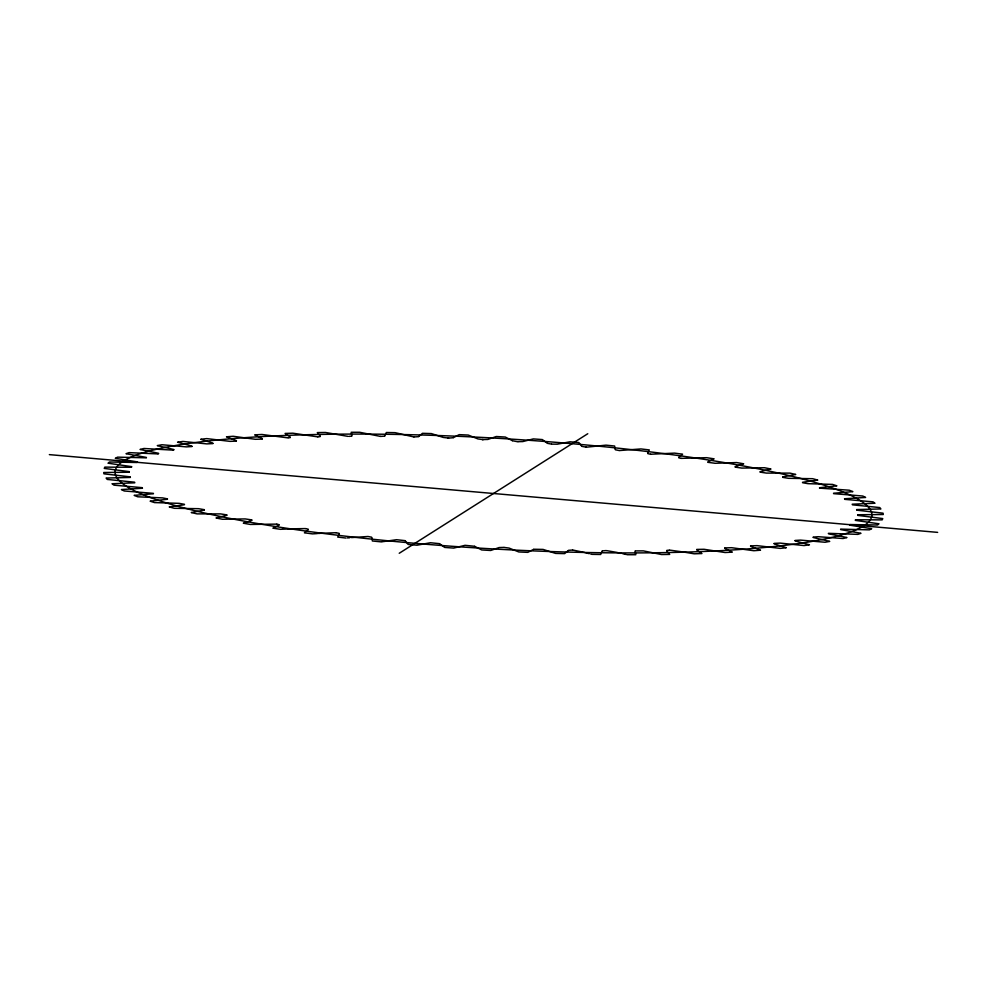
<?xml version="1.0" encoding="UTF-8"?>
<svg xmlns="http://www.w3.org/2000/svg" width="987" height="987" viewBox="0 0 987 987"><rect width="100%" height="100%" fill="white"/><g stroke="black" fill="none" stroke-linecap="round" stroke-linejoin="round"><path stroke-width="1.48" d="M418.858 436.439L422.448 433.318A390.47 57.036 3.3 0 1 431.381 433.589L443.163 437.414L447.901 437.994M568.105 550.635L564.663 553.621A390.47 57.036 3.3 0 1 555.619 553.411L543.06 549.414L533.794 549.253M371.815 537.57L372.37 540.975A390.47 57.036 3.3 0 0 381.019 541.851L381.636 541.789M615.222 449.356L614.63 446.025A390.47 57.036 3.3 0 0 605.981 445.149L586.549 447.173M453.477 437.586L459.202 434.65A390.47 57.036 3.3 0 1 468.245 435.057L477.918 438.919L482.52 439.548M533.523 549.414L527.798 552.35A390.47 57.036 3.3 0 1 518.755 551.943L509.082 548.081L504.16 547.427M339.331 533.819L337.69 537.076A390.47 57.036 3.3 0 0 346.042 538.063M647.669 453.181L649.31 449.924A390.47 57.036 3.3 0 0 640.958 448.937L619.441 450.553M399.229 553.275L587.771 433.725M308.24 529.686L304.428 532.795A390.47 57.036 3.3 0 0 312.41 533.881L314.656 533.745M678.76 457.314L682.572 454.205A390.47 57.036 3.3 0 0 674.59 453.119L650.618 454.242M146.384 457.832L117.613 457.141A390.47 57.036 3.3 0 0 115.319 458.301L137.477 461.904M262.32 439.092L255.411 439.301L233.166 436.279A390.47 57.036 3.3 0 0 226.492 436.809L236.436 440.683M724.655 547.921L731.589 547.699L753.834 550.721A390.47 57.036 3.3 0 0 760.508 550.191L750.564 546.317M840.714 529.118L869.387 529.859A390.47 57.036 3.3 0 0 871.681 528.699L849.597 525.133M418.587 436.661L414.009 436.945M279 525.17L272.881 528.156A390.47 57.036 3.3 0 0 280.407 529.316L287.538 529.007M707.975 461.842L714.119 458.844A390.47 57.036 3.3 0 0 706.593 457.684L681.116 458.363M568.413 550.339L572.522 550.043M153.404 493.747L134.146 495.363A390.47 57.036 3.3 0 0 137.748 496.794L162.633 497.904L167.494 498.879M384.609 436.143L380.6 436.402M602.329 550.894L606.018 550.586M833.571 493.253L852.854 491.637A390.47 57.036 3.3 0 0 849.252 490.206L819.531 488.133M226.837 515.313L216.042 517.978A390.47 57.036 3.3 0 0 222.482 519.273L245.158 518.915L251.895 519.915M760.138 471.7L770.958 469.022A390.47 57.036 3.3 0 0 764.518 467.727L741.842 468.085L735.179 467.122M158.525 453.699L158.105 453.835M131.505 467.258L104.844 467.122A390.47 57.036 3.3 0 0 104.252 468.418L129.371 471.65M236.374 441.127L229.971 441.362L206.764 438.61A390.47 57.036 3.3 0 0 200.706 439.264L212.921 443.188M184.409 504.739L169.233 506.911A390.47 57.036 3.3 0 0 174.354 508.305L198.572 508.687L204.383 509.687M802.517 482.285L817.767 480.089A390.47 57.036 3.3 0 0 812.646 478.695L788.428 478.313L782.666 477.338M750.552 545.897L757.029 545.638L780.236 548.39A390.47 57.036 3.3 0 0 786.294 547.736L774.104 543.825M855.421 519.767L882.156 519.878A390.47 57.036 3.3 0 0 882.748 518.582L857.678 515.374M828.401 533.325L857.851 534.374A390.47 57.036 3.3 0 0 860.972 533.301L840.566 529.563M130.407 477.437L106.127 478.053A390.47 57.036 3.3 0 0 107.25 479.435L134.59 482.187M167.432 499.262L150.135 501.174A390.47 57.036 3.3 0 0 154.515 502.593L179.091 503.345L184.507 504.32M819.543 487.751L836.865 485.826A390.47 57.036 3.3 0 0 832.485 484.407L807.983 483.667L802.567 482.717M856.593 509.563L880.873 508.947A390.47 57.036 3.3 0 0 879.75 507.565L852.435 504.826M173.798 449.924L173.268 450.06M813.189 537.088L818.235 536.706L843.021 538.52A390.47 57.036 3.3 0 0 846.945 537.545L828.475 533.745M137.07 462.508L109.495 461.99A390.47 57.036 3.3 0 0 108.039 463.211L131.777 466.666M212.921 443.595L206.826 443.891L182.965 441.436A390.47 57.036 3.3 0 0 177.561 442.201L191.984 446.136M453.206 437.747L449.011 438.043M774.079 543.405L780.088 543.097L804.035 545.564A390.47 57.036 3.3 0 0 809.439 544.799L795.066 540.888M849.856 524.529L877.505 525.01A390.47 57.036 3.3 0 0 878.961 523.789L855.297 520.371M134.787 482.803L112.037 483.753A390.47 57.036 3.3 0 0 114.011 485.16L142.202 487.664M320.244 436.575L317.913 436.859M251.796 520.359L243.333 523.196A390.47 57.036 3.3 0 0 250.353 524.442L276.693 524.122M735.179 466.654L743.667 463.804A390.47 57.036 3.3 0 0 736.647 462.558L715.143 463.285L707.938 462.323M666.731 550.425L669.235 550.141M852.188 504.209L874.963 503.247A390.47 57.036 3.3 0 0 872.989 501.84L844.835 499.36M351.717 436.118L349.016 436.377M635.209 550.919L643.364 550.882L661.537 554.534A390.47 57.036 3.3 0 0 669.667 554.41L666.706 550.906M290.326 437.586L288.463 437.846M696.649 549.426L703.99 549.278L725.063 552.523A390.47 57.036 3.3 0 0 732.292 552.14L724.705 548.353M142.473 488.257L121.401 489.54A390.47 57.036 3.3 0 0 124.214 490.971L153.466 493.377M844.502 498.756L865.599 497.46A390.47 57.036 3.3 0 0 862.786 496.029L833.559 493.636M204.309 510.094L191.268 512.537A390.47 57.036 3.3 0 0 197.079 513.882L220.632 513.906L226.924 514.906M782.666 476.918L795.732 474.463A390.47 57.036 3.3 0 0 789.921 473.118L766.368 473.094L760.101 472.107M191.971 446.543L186.37 446.877L161.967 444.742A390.47 57.036 3.3 0 0 157.291 445.606L173.835 449.529M129.322 472.242L103.721 472.489A390.47 57.036 3.3 0 0 103.98 473.834L130.321 476.857M795.028 540.457L800.556 540.111L825.033 542.258A390.47 57.036 3.3 0 0 829.709 541.394L813.202 537.496M857.678 514.758L883.279 514.511A390.47 57.036 3.3 0 0 883.02 513.166L856.704 510.156M157.858 453.909L129.149 452.626A390.47 57.036 3.3 0 0 126.028 453.699L146.434 457.437M172.959 450.121L143.979 448.48A390.47 57.036 3.3 0 0 140.055 449.455L158.586 453.292M383.795 541.53L396.564 539.704L405.151 540.654M383.19 541.604L382.265 541.715M351.471 537.582L367.941 536.496M349.805 537.742L347.424 537.952M320.467 533.338L335.95 532.709M319.763 533.387L319.035 533.449M318.32 533.498L317.592 533.548M316.864 533.597L315.396 533.696M290.61 528.847L305.476 528.576M289.845 528.884L288.315 528.97M287.859 437.87L261.937 434.477A390.47 57.036 3.3 0 0 254.708 434.86L262.32 438.66M669.717 550.129L683.917 552.078M317.703 436.859L292.794 433.194A390.47 57.036 3.3 0 0 285.083 433.453L290.301 437.093M348.066 436.39L325.463 432.466A390.47 57.036 3.3 0 0 317.333 432.59L320.294 436.094M606.4 550.598L617.517 552.523M380.451 436.402L359.663 432.281A390.47 57.036 3.3 0 0 351.187 432.281L351.964 435.686M572.842 550.043L584.785 552.523M413.849 436.945L395.071 432.664A390.47 57.036 3.3 0 0 386.336 432.516L384.918 435.798M448.061 438.006L448.616 438.018M482.68 439.56L487.837 439.449L496.276 436.525A390.47 57.036 3.3 0 1 505.332 437.056L512.339 440.658M482.359 439.548L483.309 439.597M503.851 547.415L499.126 547.551L490.724 550.475A390.47 57.036 3.3 0 1 481.668 549.944L474.661 546.342M517.311 441.608L517.953 441.645M518.187 441.658L522.802 441.571L533.313 438.907A390.47 57.036 3.3 0 1 542.319 439.573L547.205 443.138M516.917 441.584L512.5 440.757M551.733 444.125L557.322 444.187L569.992 441.794A390.47 57.036 3.3 0 1 578.863 442.571L581.602 446.062M551.425 444.101L547.501 443.36M49.35 454.625L937.65 532.375M585.624 447.086L586.241 447.136M585.933 447.111L581.874 446.358M368.311 536.533L371.605 537.212M619.133 450.516L615.394 449.788M650.544 454.23L647.78 453.625M336.098 532.721L339.244 533.387M305.748 528.613L308.314 529.217M680.981 458.35L678.686 457.783M276.952 524.171L279.111 524.702M684.657 552.202L694.206 553.806A390.47 57.036 3.3 0 0 701.917 553.547L696.773 549.944M626.671 554.571L627.337 554.719A390.47 57.036 3.3 0 0 635.813 554.719L635.097 551.388M626.005 554.435L625.018 554.225M624.364 554.089L622.76 553.732M621.168 553.386L618.109 552.671M590.732 554.052L591.929 554.336A390.47 57.036 3.3 0 0 600.664 554.484L602.082 551.202M589.264 553.682L587.549 553.251M586.981 553.102L585.328 552.671M439.56 543.677L430.455 542.739L417.007 545.206A390.47 57.036 3.3 0 1 408.137 544.429L405.435 541.073M474.55 546.267L465.037 545.317L453.687 548.093A390.47 57.036 3.3 0 1 444.681 547.427L439.844 543.936M283.01 527.7A378.983 55.358 3.3 0 0 871.04 518.483A378.983 55.358 3.3 0 0 326.45 434.317A378.983 55.358 3.3 0 0 283.01 527.7"/></g></svg>
